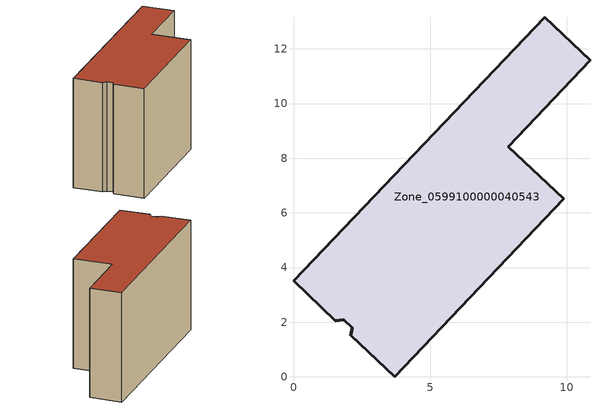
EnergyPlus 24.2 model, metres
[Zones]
Zone_0599100000040543
 floor ground (C_G): 2.15,1.8 1.84,2.09 1.53,2.06 0,3.51 9.19,13.16 10.85,11.58 7.86,8.42 9.88,6.51 3.7,0 2.1,1.52 z3.14
 wall outside (C_F): 3.7,0 9.88,6.51 7.86,8.42 10.85,11.58 9.19,13.16 0,3.51 1.53,2.06 1.84,2.09 2.15,1.8 2.1,1.52 3.7,0 z3.14:11.13
 roof outside (C_R): 1.84,2.09 2.15,1.8 2.1,1.52 3.7,0 9.88,6.51 7.86,8.42 10.85,11.58 9.19,13.16 0,3.51 1.53,2.06 z11.13
[BUILDING]
Pand.0599100000040543: North Axis=0; Terrain=City; Loads Convergence Tolerance Value=0.04; Temperature Convergence Tolerance Value=0.4; Solar Distribution=FullExterior; Maximum Number of Warmup Days=25; Minimum Number of Warmup Days=1
[Site:Location]
Rotterdam.The.Hague.AP_ZH_NLD Design_Conditions: Latitude=51.96; Longitude=4.45; Time Zone=1; Elevation=-4.5
[SITE:GROUNDTEMPERATURE:BUILDINGSURFACE]
18, 18, 18, 18, 18, 18, 18, 18, 18, 18, 18, 18
[MATERIAL] Thermal Absorptance=0.9; Solar Absorptance=0.7; Visible Absorptance=0.7
Name | Roughness | Thickness | Conductivity | Density | Specific Heat
G.TI.1975-1991 | MediumSmooth | 0.15 | 0.288461 | 540 | 1210
F.TI.1975-1991 | Rough | 0.3 | 0.230769 | 1920 | 840
R.TI.1975-1991 | MediumRough | 0.2 | 0.153846 | 1500 | 1000
[CONSTRUCTION]
C_G: G.TI.1975-1991
C_F: F.TI.1975-1991
C_R: R.TI.1975-1991
[ZONE]
Zone_0599100000040543: Type=1; Multiplier=1; Ceiling Height=Autocalculate; Volume=Autocalculate; Floor Area=autocalculate; Part of Total Floor Area=Yes
[ZONEINFILTRATION:DESIGNFLOWRATE]
Infil_Zone_0599100000040543: Zone or ZoneList or Space or SpaceList=Zone_0599100000040543; Schedule=AlwaysOn; Design Flow Rate Calculation Method=Flow/Area; Flow Rate per Floor Area=0.003; Constant Term Coefficient=1; Temperature Term Coefficient=0; Velocity Term Coefficient=0; Velocity Squared Term Coefficient=0
[HVACTEMPLATE:ZONE:IDEALLOADSAIRSYSTEM]
Zone_0599100000040543: Maximum Heating Supply Air Temperature=50; Minimum Cooling Supply Air Temperature=13; Maximum Heating Supply Air Humidity Ratio=0.0156; Minimum Cooling Supply Air Humidity Ratio=0.0077; Heating Limit=NoLimit; Cooling Limit=NoLimit; Dehumidification Control Type=ConstantSensibleHeatRatio; Cooling Sensible Heat Ratio=0.7; Dehumidification Setpoint=60; Humidification Control Type=None; Humidification Setpoint=30; Outdoor Air Method=None; Outdoor Air Flow Rate per Person=0.00944; Outdoor Air Flow Rate per Zone Floor Area=0; Outdoor Air Flow Rate per Zone=0; Demand Controlled Ventilation Type=None; Outdoor Air Economizer Type=NoEconomizer; Heat Recovery Type=None; Sensible Heat Recovery Effectiveness=0.7; Latent Heat Recovery Effectiveness=0.65
[ZONECONTROL:THERMOSTAT]
ThermostatControl_Zone_0599100000040543: Zone or ZoneList=Zone_0599100000040543; Control Type Schedule=DualSetpointControlType; Control 1=Thermostat_Zone_0599100000040543; Temperature Difference Between Cutout And Setpoint=0
[THERMOSTATSETPOINT:DUALSETPOINT]
Thermostat_Zone_0599100000040543: Heating Setpoint Temperature Schedule=HeatingSetpoint_Zone_0599100000040543; Cooling Setpoint Temperature Schedule=CoolingSetpoint_Zone_0599100000040543
[SCHEDULE:COMPACT]
HeatingSetpoint_Zone_0599100000040543: Through: 12/31, For: AllDays, Until: 24:00, 21
CoolingSetpoint_Zone_0599100000040543: Through: 12/31, For: AllDays, Until: 24:00, 24
DualSetpointControlType: Through: 12/31, For: AllDays, Until: 24:00, 4
AlwaysOn: Through: 12/31, For: AllDays, Until: 24:00, 1
